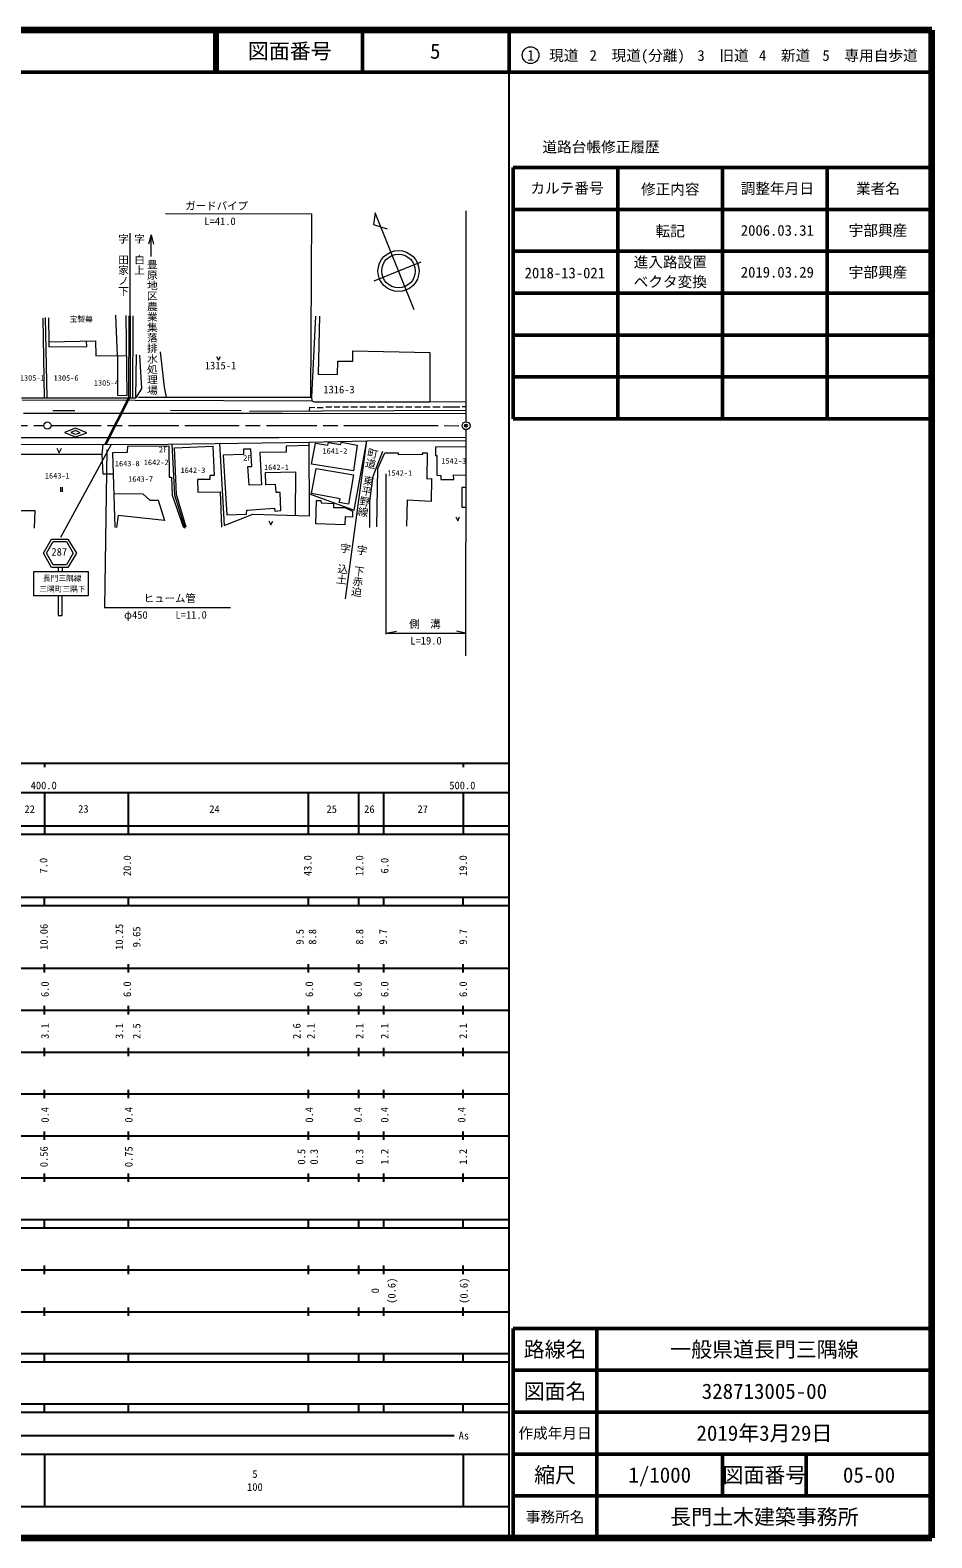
# Model space of a CAD drawing. Units: millimetres, scale not verified. Extents: x 40000 to 680000, y 20000 to 380000.
# Drawn here: x 464592 to 680000, y 20000 to 380000 of the extents above; entities that cross this region are included whole.
import ezdxf
from ezdxf.enums import TextEntityAlignment as Align

# ---------------------------------------------------------------- set-up
doc = ezdxf.new("R2010")
doc.units = ezdxf.units.MM
doc.header["$LTSCALE"] = 1000
doc.header["$PDMODE"] = 32
doc.header["$PDSIZE"] = 500
doc.linetypes.add('CHAIN', pattern=[18.5, 12, -1.5, 3.5, -1.5])
for name, color, linetype, lineweight in [('M-BGD', 7, 'Continuous', 13), ('M-BMK', 2, 'CHAIN', 13), ('M-TTL', 2, 'Continuous', 140), ('M-TTL-BAND', 7, 'Continuous', 25), ('M-TTL-FRAM', 2, 'Continuous', 50), ('M-TTL-LINE', 7, 'Continuous', 50), ('M-TTL-TXT', 7, 'Continuous', 13)]:
    doc.layers.add(name, color=color, linetype=linetype, lineweight=lineweight)
doc.layers.add('M-OTRS', color=6, linetype='Continuous')
doc.styles.add('@ＭＳ ゴシック', font='')
doc.styles.add('ＭＳ ゴシック', font='')
doc.styles.get('@ＭＳ ゴシック').set_extended_font_data('@MS Gothic')
doc.styles.get('ＭＳ ゴシック').set_extended_font_data('MS Gothic')

msp = doc.modelspace()

# ---------------------------------------------------------------- linework, layer by layer
at = {"layer": 'M-BGD'}
for p, q in [((496928, 336211), (531808, 336161)), ((531808, 336161), (531598, 292178)), ((547008, 336408), (546622, 333627)), ((556307, 313205), (547008, 336408)), ((568722, 286507), (568737, 336849)), ((488446, 331490), (488511, 292186)), ((546622, 333627), (549889, 332577)), ((493485, 331130), (492847, 328873)), ((493485, 325947), (493485, 331130)), ((493485, 331130), (494065, 328881)), ((546739, 320156), (558031, 324655)), ((468025, 292209), (467707, 311192)), ((468198, 311365), (468584, 292208)), ((468961, 311315), (469079, 305583)), ((485468, 302300), (485095, 311945)), ((487737, 292758), (487568, 311838)), ((488133, 311826), (488052, 292187)), ((489095, 311772), (489061, 292186)), ((532749, 311719), (531792, 292389)), ((533684, 311719), (533412, 297892)), ((469079, 305583), (469057, 304382)), ((469057, 304382), (478096, 304501)), ((469079, 305583), (480217, 305782)), ((478096, 304501), (478055, 305744)), ((480217, 305782), (480257, 302220)), ((489857, 292185), (490024, 302579)), ((495666, 303227), (496583, 294753)), ((541644, 300958), (541688, 303412)), ((541688, 303412), (560081, 303044)), ((560081, 303044), (560064, 291284)), ((480257, 302220), (485468, 302300)), ((485468, 302300), (485464, 292818)), ((485468, 302300), (487653, 302270)), ((490721, 302389), (491220, 294474)), ((509127, 302100), (509550, 301229)), ((509550, 301229), (510032, 302093)), ((538019, 297812), (538117, 300984)), ((538117, 300984), (541644, 300958)), ((533412, 297892), (538019, 297812)), ((462523, 292215), (489857, 292185)), ((462671, 291747), (489657, 291620)), ((482408, 281032), (488052, 292187)), ((482721, 281034), (488418, 292186)), ((485464, 292818), (487737, 292758)), ((489657, 291620), (531876, 291497)), ((491220, 294474), (489857, 292185)), ((490516, 292344), (531792, 292389)), ((496583, 294753), (497121, 292352)), ((531792, 292389), (531876, 291497)), ((463028, 288546), (524870, 288546)), ((469984, 289220), (475280, 289190)), ((498139, 289255), (515009, 289167)), ((517014, 289034), (568775, 289273)), ((524870, 288546), (568777, 288480)), ((531364, 289100), (531383, 289965)), ((531383, 289965), (532611, 289935)), ((531876, 291497), (532423, 291220)), ((532423, 291220), (560064, 291284)), ((533195, 289925), (534630, 289925)), ((535194, 290044), (536679, 290054)), ((537244, 290044), (538610, 290037)), ((539199, 290055), (540645, 290046)), ((541239, 290047), (542762, 290047)), ((543353, 290051), (544963, 290047)), ((545551, 290059), (547080, 290051)), ((547667, 290053), (549192, 290053)), ((549873, 290045), (551399, 290053)), ((551986, 290056), (553684, 290049)), ((554269, 290050), (555796, 290058)), ((556475, 290058), (557997, 290061)), ((558502, 290059), (560116, 290059)), ((560064, 291284), (568689, 291310)), ((560784, 290056), (562565, 290065)), ((563170, 290069), (567238, 290066)), ((567812, 290129), (568774, 290129)), ((475450, 284931), (472832, 283967)), ((475445, 284429), (474341, 283967)), ((476554, 283879), (475445, 284429)), ((478151, 283871), (475450, 284931)), ((568705, 230592), (568722, 284607)), ((455818, 282731), (474899, 282717)), ((459867, 281111), (481784, 281027)), ((483958, 281043), (471879, 258896)), ((472832, 283967), (475463, 282903)), ((474341, 283967), (475454, 283501)), ((474899, 282717), (493118, 282702)), ((475454, 283501), (476554, 283879)), ((475463, 282903), (478151, 283871)), ((481784, 281027), (497553, 281139)), ((481784, 278778), (482035, 281029)), ((493118, 282702), (511145, 282702)), ((497553, 281139), (531231, 281629)), ((498472, 281152), (499106, 269038)), ((509800, 281317), (510935, 261687)), ((511145, 282702), (523974, 282717)), ((523974, 282717), (568697, 282790)), ((531235, 280812), (525773, 280676)), ((531231, 281629), (545018, 281929)), ((531323, 264034), (531231, 281629)), ((531822, 276353), (532773, 281392)), ((532773, 281392), (535673, 280907)), ((535673, 280907), (535832, 281580)), ((535832, 281580), (538762, 281085)), ((538762, 281085), (538940, 281609)), ((538940, 281609), (542751, 280867)), ((539916, 244213), (545018, 281929)), ((542751, 280867), (541831, 274779)), ((542033, 265384), (545018, 281929)), ((545018, 281929), (568784, 282018)), ((459840, 278755), (481784, 278778)), ((470963, 280214), (471510, 279111)), ((471510, 279111), (472058, 280214)), ((482049, 274002), (481784, 278778)), ((482910, 279797), (482336, 242133)), ((484363, 279147), (487838, 279206)), ((484894, 261228), (484363, 279147)), ((487838, 279206), (487898, 280691)), ((487898, 280691), (497698, 280721)), ((497698, 280721), (497817, 273282)), ((499110, 280301), (508257, 280637)), ((499585, 269093), (499110, 280301)), ((508257, 280637), (508546, 273678)), ((515596, 278642), (510696, 278493)), ((510696, 278493), (511619, 264294)), ((517304, 279978), (515537, 279978)), ((515537, 279978), (515596, 278642)), ((517512, 275821), (517304, 279978)), ((525773, 279251), (519487, 279122)), ((519487, 279122), (519828, 271470)), ((525773, 280676), (525773, 279251)), ((546546, 273510), (548818, 279490)), ((547670, 275314), (549319, 279056)), ((549319, 279056), (552504, 279100)), ((552504, 279100), (552511, 278699)), ((552511, 278699), (558362, 278729)), ((558362, 278729), (558347, 279070)), ((558347, 279070), (559431, 279056)), ((559431, 279056), (559327, 272893)), ((568629, 280477), (561428, 280462)), ((561428, 280462), (561457, 278472)), ((561457, 278472), (561740, 278472)), ((561740, 278472), (561740, 273721)), ((484516, 274003), (482049, 274002)), ((508546, 273678), (507507, 273678)), ((507507, 273678), (507522, 272698)), ((516561, 275806), (517512, 275821)), ((516918, 271351), (516561, 275806)), ((520840, 274362), (527945, 274562)), ((520884, 271466), (520840, 274362)), ((527945, 274562), (527871, 264136)), ((531798, 269401), (532950, 275365)), ((541831, 274779), (531822, 276353)), ((532950, 275365), (541846, 273821)), ((541846, 273821), (540608, 266827)), ((547448, 261415), (547670, 275314)), ((549660, 235811), (549646, 274092)), ((561740, 273721), (562690, 273676)), ((562690, 273676), (562705, 272696)), ((565778, 272681), (565749, 273825)), ((565749, 273825), (568615, 273780)), ((471867, 270889), (471867, 269781)), ((472276, 270889), (472276, 269787)), ((497817, 273282), (498351, 273282)), ((498351, 273282), (498492, 268946)), ((507522, 272698), (504597, 272683)), ((504597, 272683), (504686, 269669)), ((519828, 271470), (516918, 271351)), ((523223, 271488), (520884, 271466)), ((523401, 269595), (523223, 271488)), ((545777, 267496), (546546, 273510)), ((559327, 272893), (560455, 272923)), ((560455, 272923), (560357, 267466)), ((562705, 272696), (565778, 272681)), ((567734, 270804), (567684, 266111)), ((568555, 270813), (567734, 270804)), ((484654, 269356), (491544, 269290)), ((491544, 269290), (493193, 267753)), ((493193, 267753), (495175, 267775)), ((495175, 267775), (496667, 262919)), ((498492, 268946), (501232, 261228)), ((499106, 269038), (501523, 261075)), ((501835, 261298), (499585, 269093)), ((504686, 269669), (509957, 269743)), ((509957, 269743), (510312, 261298)), ((524337, 269617), (523401, 269595)), ((524515, 265274), (524337, 269617)), ((531295, 269289), (542033, 265384)), ((538619, 268074), (531798, 269401)), ((532837, 262153), (533002, 267684)), ((533002, 267684), (534071, 267684)), ((534071, 267684), (534101, 267100)), ((534101, 267100), (537071, 266991)), ((537071, 266991), (537041, 266011)), ((538421, 267213), (538619, 268074)), ((540608, 266827), (538421, 267213)), ((545777, 261248), (545777, 267496)), ((554677, 267800), (554521, 261541)), ((560357, 267466), (554677, 267800)), ((460798, 265342), (465693, 265294)), ((465693, 265294), (465570, 261116)), ((485620, 264122), (485241, 261227)), ((496667, 262919), (485620, 264122)), ((510935, 261687), (517766, 264435)), ((511619, 264294), (516296, 264405)), ((516296, 264405), (516363, 265408)), ((516363, 265408), (523000, 265898)), ((517766, 264435), (531323, 264034)), ((521609, 262814), (522124, 261851)), ((523000, 265898), (523023, 265185)), ((523023, 265185), (524515, 265274)), ((537041, 266011), (539734, 266001)), ((539734, 266001), (541595, 265150)), ((539833, 263764), (539780, 261870)), ((541614, 263675), (539833, 263764)), ((541595, 265150), (541614, 263675)), ((566315, 263808), (566759, 262832)), ((566759, 262832), (567195, 263826)), ((567684, 266111), (568644, 266101)), ((522124, 261851), (522586, 262781)), ((539780, 261870), (532837, 262153)), ((467784, 255090), (469729, 258489)), ((468467, 255090), (470056, 257886)), ((469729, 258489), (473634, 258489)), ((470056, 257886), (473316, 257886)), ((473316, 257886), (474896, 255091)), ((473634, 258489), (475645, 255100)), ((469699, 251706), (467784, 255090)), ((470064, 252307), (468467, 255090)), ((473297, 252307), (470064, 252307)), ((474896, 255091), (473297, 252307)), ((475645, 255100), (473627, 251706)), ((465499, 250771), (478454, 250771)), ((465499, 244932), (465499, 250771)), ((473627, 251706), (469699, 251706)), ((471256, 251706), (471256, 250771)), ((472279, 251706), (472279, 250771)), ((478454, 250771), (478454, 244932)), ((478454, 244932), (465499, 244932)), ((471258, 244932), (471258, 240194)), ((472269, 240194), (472269, 244932)), ((482336, 242133), (512432, 242133)), ((471258, 240194), (472269, 240194)), ((549659, 236002), (552144, 236499)), ((549659, 236002), (568707, 236002)), ((568707, 236002), (566460, 236499))]:
    msp.add_line(p, q, dxfattribs=at)
for centre, radius in [((552588, 322487), 4900), ((552588, 322487), 4014), ((468718, 285587), 860), ((568722, 285557), 950)]:
    msp.add_circle(centre, radius, dxfattribs=at)
at = {"layer": 'M-BMK'}
for points in [[(369677, 285366), (392432, 285411), (419395, 285567), (420085, 285567), (446988, 285564), (467858, 285594)], [(469579, 285581), (502557, 285591), (550030, 285580), (567772, 285558)]]:
    msp.add_lwpolyline(points, dxfattribs=at)
at = {"layer": 'M-OTRS'}
msp.add_point((568722, 285557), dxfattribs=at)
at = {"layer": 'M-TTL'}
for p, q in [((680000, 380000), (40000, 380000)), ((680000, 20000), (680000, 380000)), ((40000, 20000), (680000, 20000))]:
    msp.add_line(p, q, dxfattribs=at)
at = {"layer": 'M-TTL-BAND'}
for p, q in [((579000, 20000), (579000, 370000)), ((40000, 205000), (579000, 205000)), ((468000, 205000), (468000, 204000)), ((568000, 205000), (568000, 204000)), ((68000, 198000), (579000, 198000)), ((468000, 198000), (468000, 188000)), ((488000, 198000), (488000, 188000)), ((531000, 198000), (531000, 188000)), ((543000, 198000), (543000, 188000)), ((549000, 198000), (549000, 188000)), ((568000, 198000), (568000, 188000)), ((40000, 190000), (579000, 190000)), ((40000, 188000), (579000, 188000)), ((40000, 173000), (579000, 173000)), ((468000, 171000), (468000, 173000)), ((488000, 173000), (488000, 171000)), ((531000, 173000), (531000, 171000)), ((543000, 173000), (543000, 171000)), ((549000, 173000), (549000, 171000)), ((568000, 171000), (568000, 173000)), ((40000, 171000), (579000, 171000)), ((40000, 156000), (579000, 156000)), ((468000, 155000), (468000, 157000)), ((488000, 157000), (488000, 155000)), ((531000, 157000), (531000, 155000)), ((543000, 157000), (543000, 155000)), ((549000, 157000), (549000, 155000)), ((568000, 155000), (568000, 157000)), ((46000, 146000), (579000, 146000)), ((468000, 145000), (468000, 147000)), ((488000, 147000), (488000, 145000)), ((531000, 147000), (531000, 145000)), ((543000, 147000), (543000, 145000)), ((549000, 147000), (549000, 145000)), ((568000, 145000), (568000, 147000)), ((468000, 135000), (468000, 137000)), ((488000, 137000), (488000, 135000)), ((531000, 137000), (531000, 135000)), ((543000, 137000), (543000, 135000)), ((549000, 137000), (549000, 135000)), ((568000, 135000), (568000, 137000)), ((52000, 136000), (579000, 136000)), ((46000, 126000), (579000, 126000)), ((468000, 125000), (468000, 127000)), ((488000, 127000), (488000, 125000)), ((531000, 127000), (531000, 125000)), ((543000, 127000), (543000, 125000)), ((549000, 127000), (549000, 125000)), ((568000, 125000), (568000, 127000)), ((52000, 116000), (579000, 116000)), ((468000, 115000), (468000, 117000)), ((488000, 117000), (488000, 115000)), ((531000, 117000), (531000, 115000)), ((543000, 117000), (543000, 115000)), ((549000, 117000), (549000, 115000)), ((568000, 115000), (568000, 117000)), ((46000, 106000), (579000, 106000)), ((468000, 105000), (468000, 107000)), ((488000, 107000), (488000, 105000)), ((531000, 107000), (531000, 105000)), ((543000, 107000), (543000, 105000)), ((549000, 107000), (549000, 105000)), ((568000, 105000), (568000, 107000)), ((40000, 96000), (579000, 96000)), ((40000, 94000), (579000, 94000)), ((468000, 94000), (468000, 96000)), ((488000, 96000), (488000, 94000)), ((531000, 96000), (531000, 94000)), ((543000, 96000), (543000, 94000)), ((549000, 96000), (549000, 94000)), ((568000, 94000), (568000, 96000)), ((49000, 84000), (579000, 84000)), ((468000, 83000), (468000, 85000)), ((488000, 85000), (488000, 83000)), ((531000, 85000), (531000, 83000)), ((543000, 85000), (543000, 83000)), ((549000, 85000), (549000, 83000)), ((568000, 83000), (568000, 85000)), ((40000, 74000), (579000, 74000)), ((468000, 73000), (468000, 75000)), ((488000, 75000), (488000, 73000)), ((531000, 75000), (531000, 73000)), ((543000, 75000), (543000, 73000)), ((549000, 75000), (549000, 73000)), ((568000, 73000), (568000, 75000)), ((40000, 64000), (579000, 64000)), ((40000, 62000), (579000, 62000)), ((468000, 62000), (468000, 64000)), ((488000, 64000), (488000, 62000)), ((531000, 64000), (531000, 62000)), ((543000, 64000), (543000, 62000)), ((549000, 64000), (549000, 62000)), ((568000, 62000), (568000, 64000)), ((40000, 52000), (579000, 52000)), ((468000, 50000), (468000, 52000)), ((488000, 52000), (488000, 50000)), ((531000, 52000), (531000, 50000)), ((543000, 52000), (543000, 50000)), ((549000, 52000), (549000, 50000)), ((568000, 50000), (568000, 52000)), ((40000, 50000), (579000, 50000)), ((70805, 44406), (565903, 44406)), ((40000, 40000), (579000, 40000)), ((468000, 40000), (468000, 27500)), ((568000, 40000), (568000, 27500)), ((68000, 27500), (579000, 27500))]:
    msp.add_line(p, q, dxfattribs=at)
at = {"layer": 'M-TTL-FRAM'}
for p, q in [((580000, 347197), (580000, 287197)), ((580000, 347197), (680000, 347197)), ((580000, 287197), (680000, 287197)), ((680000, 70000), (580000, 70000)), ((580000, 70000), (580000, 20000))]:
    msp.add_line(p, q, dxfattribs=at)
at = {"layer": 'M-TTL-LINE'}
for p, q in [((508747, 380000), (508747, 370000)), ((509247, 380000), (509247, 370000)), ((543997, 380000), (543997, 370000)), ((579000, 380000), (579000, 370000)), ((40000, 370000), (680000, 370000)), ((605000, 347197), (605000, 287197)), ((630000, 347197), (630000, 287197)), ((655000, 347197), (655000, 287197)), ((580000, 337197), (680000, 337197)), ((580000, 327197), (680000, 327197)), ((580000, 317197), (680000, 317197)), ((580000, 307197), (680000, 307197)), ((580000, 297197), (680000, 297197)), ((600000, 70000), (600000, 20000)), ((680000, 60000), (580000, 60000)), ((680000, 50000), (580000, 50000)), ((680000, 40000), (580000, 40000)), ((630000, 40000), (630000, 30000)), ((650000, 40000), (650000, 30000)), ((680000, 30000), (580000, 30000))]:
    msp.add_line(p, q, dxfattribs=at)
at = {"layer": 'M-TTL-TXT'}
msp.add_circle((584147, 374034), 2000, dxfattribs=at)

# ---------------------------------------------------------------- texts
at = {"layer": 'M-BGD', "style": 'ＭＳ ゴシック'}
for s, height, p in [('ガードパイプ', 1833, (501642, 336573)), ('L=41.0', 1833, (506220, 332898)), ('宝製幕', 1320, (474016, 309950)), ('1315-1', 1833, (506330, 298455)), ('1305-1', 1320, (462139, 295921)), ('1305-6', 1320, (470213, 295892)), ('1305-4', 1320, (479813, 294734)), ('1316-3', 1833, (534633, 292727)), ('1642-2', 1320, (491754, 275749)), ('2F', 1320, (495348, 278806)), ('2F', 1320, (515491, 276818)), ('1641-2', 1320, (534435, 278466)), ('1542-3', 1320, (562832, 276086)), ('1643-1', 1320, (468114, 272543)), ('1643-8', 1320, (484827, 275460)), ('1642-3', 1320, (500535, 273861)), ('1642-1', 1320, (520469, 274568)), ('1542-1', 1320, (549928, 273190)), ('1643-7', 1320, (488012, 271762)), ('287', 1833, (469682, 253966)), ('長門三隅線', 1320, (467641, 248072)), ('三隅町三隅下', 1320, (466765, 245503)), ('ヒューム管', 1833, (491695, 242871)), ('φ450', 1833, (487040, 238906)), ('L=11.0', 1833, (499313, 238928)), ('側\u3000溝', 1833, (555150, 236754)), ('L=19.0', 1833, (555418, 232753))]:
    msp.add_text(s, height=height, dxfattribs=at).set_placement(p, align=Align.BOTTOM_LEFT)
at = {"layer": 'M-BGD', "style": '@ＭＳ ゴシック'}
for s, rotation, p in [('字\u3000田家ノ下', 270, (485385, 331441)), ('字\u3000白上', 270, (489205, 331460)), ('豊原地区農業集落排水処理場', 270, (492269, 325306)), ('町道', 259.292, (545146, 280472)), ('東平野線', 259.976, (544150, 273887)), ('字\u3000込土', 263.128, (538557, 257707)), ('字\u3000下赤迫', 262.607, (542499, 257256))]:
    msp.add_text(s, height=1833, rotation=rotation, dxfattribs=at).set_placement(p, align=Align.BOTTOM_LEFT)
at = {"layer": 'M-TTL-BAND', "style": 'ＭＳ ゴシック'}
for s, p in [('400.0', (467844, 198195)), ('500.0', (567844, 198195))]:
    msp.add_text(s, height=1833, dxfattribs=at).set_placement(p, align=Align.BOTTOM_CENTER)
for s, p in [('22', (464475, 194000)), ('23', (477306, 194062)), ('24', (508627, 194000)), ('25', (536628, 194000)), ('26', (545628, 194000)), ('27', (558379, 194000)), ('As', (568201, 44406)), ('5', (518288, 35238)), ('100', (518288, 32131))]:
    msp.add_text(s, height=1833, dxfattribs=at).set_placement(p, align=Align.MIDDLE_CENTER)
for s, p in [('7.0', (467772, 180500)), ('20.0', (487772, 180500)), ('43.0', (530899, 180500)), ('12.0', (543274, 180500)), ('6.0', (549274, 180500)), ('19.0', (568025, 180500)), ('10.06', (467882, 163500)), ('10.25', (485897, 163500)), ('9.65', (490022, 163500)), ('9.5', (529024, 163500)), ('8.8', (532024, 163500)), ('8.8', (543274, 163500)), ('9.7', (548899, 163500)), ('9.7', (568025, 163500)), ('6.0', (468132, 151000)), ('6.0', (487772, 151000)), ('6.0', (531274, 151000)), ('6.0', (542899, 151000)), ('6.0', (549274, 151000)), ('6.0', (568025, 151000)), ('3.1', (468132, 141000)), ('3.1', (485897, 141000)), ('2.5', (490022, 141000)), ('2.6', (528274, 141000)), ('2.1', (531649, 141000)), ('2.1', (543274, 141000)), ('2.1', (549274, 141000)), ('2.1', (568025, 141000)), ('0.4', (468132, 121000)), ('0.4', (488147, 121000)), ('0.4', (531274, 121000)), ('0.4', (542899, 121000)), ('0.4', (549274, 121000)), ('0.4', (567650, 121000)), ('0.56', (467882, 111000)), ('0.75', (488147, 111000)), ('0.5', (529399, 111000)), ('0.3', (532399, 111000)), ('0.3', (543274, 111000)), ('1.2', (549274, 111000)), ('1.2', (568025, 111000)), ('0', (547024, 79000)), ('(0.6)', (550962, 79000)), ('(0.6)', (568212, 79000))]:
    msp.add_text(s, height=1833, rotation=90, dxfattribs=at).set_placement(p, align=Align.MIDDLE_CENTER)
at = {"layer": 'M-TTL-TXT', "style": 'ＭＳ ゴシック'}
for s, height, p in [('図面番号', 3666, (526622, 375000)), ('5', 3666, (561372, 375000)), ('1\u3000現道', 2566, (589448, 373958)), ('2\u3000現道(分離)', 2566, (609619, 373958)), ('3\u3000旧道', 2566, (630121, 373958)), ('4\u3000新道', 2566, (644824, 373958)), ('5\u3000専用自歩道', 2566, (665228, 373958)), ('道路台帳修正履歴', 2566, (600968, 352113)), ('カルテ番号', 2566, (592839, 342277)), ('修正内容', 2566, (617509, 342023)), ('調整年月日', 2566, (643089, 342197)), ('業者名', 2566, (667134, 342197)), ('転記', 2566, (617509, 332023)), ('2006.03.31', 2566, (643089, 332197)), ('宇部興産', 2566, (667134, 332197)), ('進入路設置', 2566, (617509, 324609)), ('2018-13-021', 2566, (592323, 322023)), ('ベクタ変換', 2566, (617509, 319932)), ('2019.03.29', 2566, (643089, 322197)), ('宇部興産', 2566, (667134, 322197)), ('路線名', 3666, (590000, 65000)), ('一般県道長門三隅線', 3666, (640000, 65000)), ('図面名', 3666, (590000, 55000)), ('328713005-00', 3666, (640000, 55000)), ('2019年3月29日', 3666, (640000, 45000)), ('作成年月日', 2566, (590000, 45000)), ('縮尺', 3666, (590000, 35000)), ('1/1000', 3666, (615000, 35000)), ('図面番号', 3666, (640000, 35000)), ('05-00', 3666, (665000, 35000)), ('事務所名', 2566, (590000, 25000)), ('長門土木建築事務所', 3666, (640000, 25000))]:
    msp.add_text(s, height=height, dxfattribs=at).set_placement(p, align=Align.MIDDLE_CENTER)

doc.saveas('drawing.dxf')
